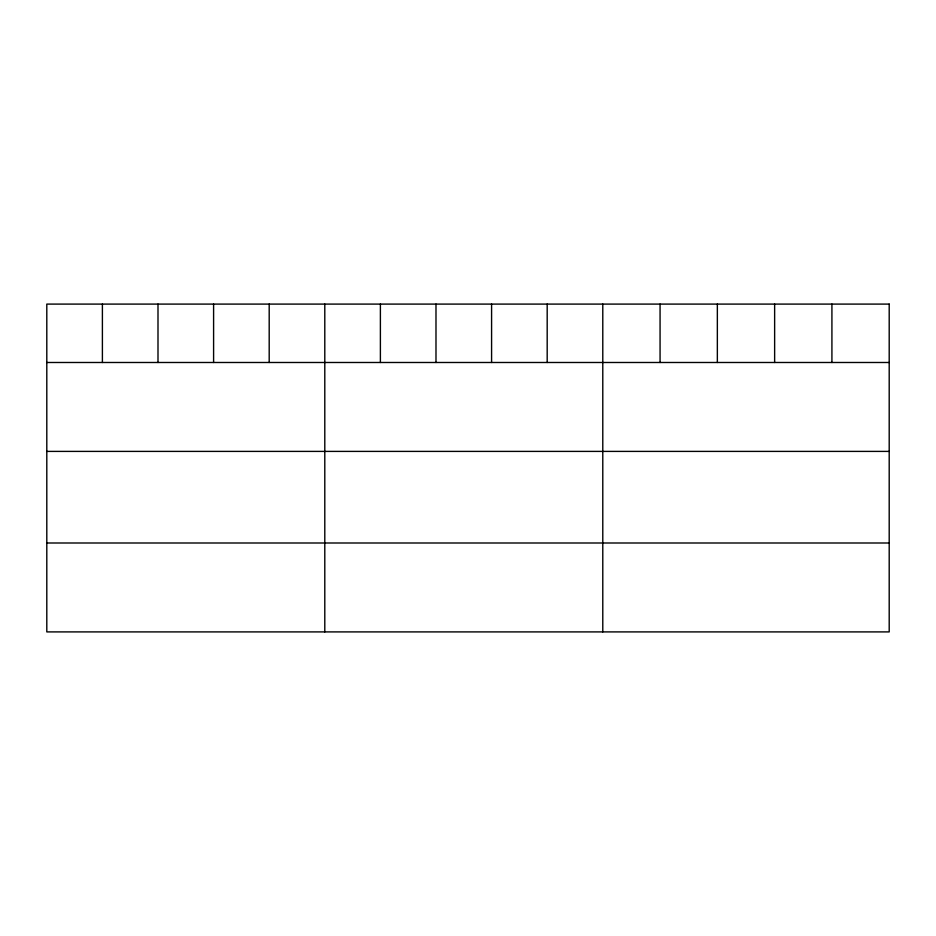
<?xml version="1.0" encoding="UTF-8"?>
<svg xmlns="http://www.w3.org/2000/svg" width="936" height="936" viewBox="0 0 936 936"><rect width="100%" height="100%" fill="white"/><g stroke="black" fill="none" stroke-linecap="round" stroke-linejoin="round"><path stroke-width="1.4" d="M46.8 362.489L889.2 362.489M46.8 451.398L889.2 451.398M46.8 542.997L889.2 542.997M831.917 304.095L831.917 362.489M774.634 304.095L774.634 362.489M717.35 304.095L717.35 362.489M660.067 304.095L660.067 362.489M602.784 304.095L602.784 631.905M547.186 304.095L547.186 362.489M491.587 304.095L491.587 362.489M435.989 304.095L435.989 362.489M380.39 304.095L380.39 362.489M324.792 304.095L324.792 631.905M269.194 304.095L269.194 362.489M213.595 304.095L213.595 362.489M157.997 304.095L157.997 362.489M102.398 304.095L102.398 362.489M889.2 304.095L46.8 304.095L46.8 631.905L889.2 631.905L889.2 304.095"/></g></svg>
